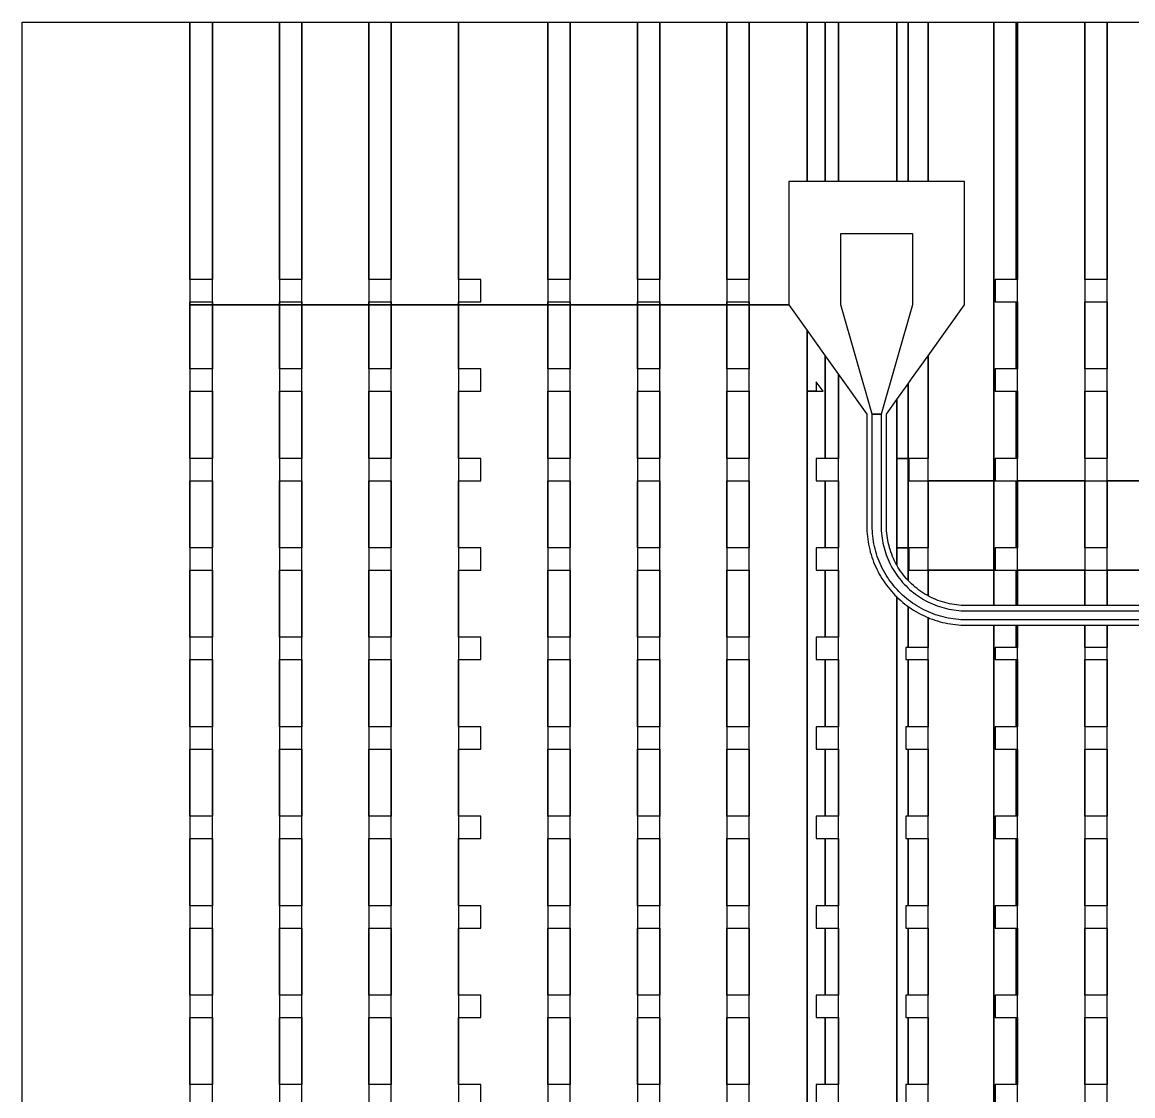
# Model space of a CAD drawing. Extents: x -4500 to 4500, y -3250 to 3250.
# Drawn here: x -4500 to -3259, y 2050 to 3250 of the extents above; entities that cross this region are included whole.
import ezdxf

# ---------------------------------------------------------------- set-up
doc = ezdxf.new("R2010")
doc.units = 0
for name, color, linetype in [('L1D10', 1, 'CONTINUOUS'), ('L1D100', 4, 'CONTINUOUS'), ('L1D11', 2, 'CONTINUOUS')]:
    doc.layers.add(name, color=color, linetype=linetype)

# ---------------------------------------------------------------- blocks, each defined once
blk = doc.blocks.new('TOP_main_1_Cheese_100')
at = {"layer": 'L1D100'}
for points in [[(-4500, -3250), (-4500, 3250), (-4312.5, 3250), (-4312.5, -3250)], [(-4312.5, 2962.5), (-4312.5, 3250), (-4287.5, 3250), (-4287.5, 2962.5)], [(-4287.5, 2934), (-4287.5, 3250), (-4212.5, 3250), (-4212.5, 2934)], [(-4212.5, 2962.5), (-4212.5, 3250), (-4187.5, 3250), (-4187.5, 2962.5)], [(-4187.5, 2934), (-4187.5, 3250), (-4112.5, 3250), (-4112.5, 2934)], [(-4112.5, 2962.5), (-4112.5, 3250), (-4087.5, 3250), (-4087.5, 2962.5)], [(-4087.5, 2934), (-4087.5, 3250), (-4012.5, 3250), (-4012.5, 2934)], [(-4012.5, 2934), (-4012.5, 2937.5), (-3987.5, 2937.5), (-3987.5, 2962.5), (-4012.5, 2962.5), (-4012.5, 3250), (-3912.5, 3250), (-3912.5, 2934)], [(-3912.5, 2962.5), (-3912.5, 3250), (-3887.5, 3250), (-3887.5, 2962.5)], [(-3887.5, 2934), (-3887.5, 3250), (-3812.5, 3250), (-3812.5, 2934)], [(-3812.5, 2962.5), (-3812.5, 3250), (-3787.5, 3250), (-3787.5, 2962.5)], [(-3787.5, 2934), (-3787.5, 3250), (-3712.5, 3250), (-3712.5, 2934)], [(-3712.5, 2962.5), (-3712.5, 3250), (-3687.5, 3250), (-3687.5, 2962.5)], [(-3687.5, 2934), (-3687.5, 3250), (-3622.734, 3250), (-3622.734, 3072), (-3643, 3072), (-3643, 2934)], [(-3622.734, 3072), (-3622.734, 3250), (-3602.44, 3250), (-3602.44, 3072)], [(-3602.44, 3072), (-3602.44, 3250), (-3587.5, 3250), (-3587.5, 3072)], [(-3587.5, 3072), (-3587.5, 3250), (-3522.522, 3250), (-3522.522, 3072)], [(-3522.522, 3072), (-3522.522, 3250), (-3509.807, 3250), (-3509.807, 3072)], [(-3509.807, 3072), (-3509.807, 3250), (-3487.5, 3250), (-3487.5, 3072)], [(-3487.5, 2737.5), (-3487.5, 2877.207), (-3447, 2934), (-3447, 3072), (-3487.5, 3072), (-3487.5, 3250), (-3414, 3250), (-3414, 2737.5)], [(-3414, 2737.5), (-3414, 3250), (-3389, 3250), (-3389, 2962.5), (-3412.5, 2962.5), (-3412.5, 2937.5), (-3389, 2937.5), (-3389, 2862.5), (-3412.5, 2862.5), (-3412.5, 2837.5), (-3389, 2837.5), (-3389, 2762.5), (-3412.5, 2762.5), (-3412.5, 2737.5)], [(-3389, 2962.5), (-3389, 3250), (-3387.5, 3250), (-3387.5, 2962.5)], [(-3387.5, 2737.5), (-3387.5, 3250), (-3312.5, 3250), (-3312.5, 2737.5)], [(-3312.5, 2962.5), (-3312.5, 3250), (-3287.5, 3250), (-3287.5, 2962.5)], [(-3287.5, 2737.5), (-3287.5, 3250), (-3215.413, 3250), (-3215.413, 2737.5)], [(-4312.5, 2934), (-4312.5, 2937.5), (-4287.5, 2937.5), (-4287.5, 2934)], [(-4312.5, 2862.5), (-4312.5, 2934), (-4287.5, 2934), (-4287.5, 2862.5)], [(-4287.5, -3250), (-4287.5, 2934), (-4212.5, 2934), (-4212.5, 98), (-4270, 98), (-4270, -98), (-4212.5, -98), (-4212.5, -3250)], [(-4212.5, 2934), (-4212.5, 2937.5), (-4187.5, 2937.5), (-4187.5, 2934)], [(-4212.5, 2862.5), (-4212.5, 2934), (-4187.5, 2934), (-4187.5, 2862.5)], [(-4112.5, 76.963), (-4142, 98), (-4187.5, 98), (-4187.5, 2934), (-4112.5, 2934)], [(-4112.5, 2934), (-4112.5, 2937.5), (-4087.5, 2937.5), (-4087.5, 2934)], [(-4112.5, 2862.5), (-4112.5, 2934), (-4087.5, 2934), (-4087.5, 2862.5)], [(-4020, 11), (-4057.161, 37.5), (-4087.5, 59.135), (-4087.5, 2934), (-4012.5, 2934), (-4012.5, 11)], [(-3912.5, 2934), (-3912.5, 2937.5), (-3887.5, 2937.5), (-3887.5, 2934)], [(-3912.5, 2862.5), (-3912.5, 2934), (-3887.5, 2934), (-3887.5, 2862.5)], [(-3887.5, 11), (-3887.5, 2934), (-3812.5, 2934), (-3812.5, 11)], [(-3812.5, 2934), (-3812.5, 2937.5), (-3787.5, 2937.5), (-3787.5, 2934)], [(-3812.5, 2862.5), (-3812.5, 2934), (-3787.5, 2934), (-3787.5, 2862.5)], [(-3787.5, 11), (-3787.5, 2934), (-3712.5, 2934), (-3712.5, 11.89), (-3714.263, 11.649), (-3716.937, 11.365), (-3719.617, 11.162), (-3722.302, 11.041), (-3724.99, 11)], [(-3712.5, 2934), (-3712.5, 2937.5), (-3687.5, 2937.5), (-3687.5, 2934)], [(-3712.5, 2862.5), (-3712.5, 2934), (-3687.5, 2934), (-3687.5, 2862.5)], [(-3389, 2862.5), (-3389, 2937.5), (-3387.5, 2937.5), (-3387.5, 2862.5)], [(-3312.5, 2862.5), (-3312.5, 2937.5), (-3287.5, 2937.5), (-3287.5, 2862.5)], [(-3602.44, 2762.5), (-3602.44, 2877.123), (-3587.5, 2856.172), (-3587.5, 2762.5)], [(-3509.807, 2762.5), (-3509.807, 2845.925), (-3506.006, 2851.256), (-3487.5, 2877.207), (-3487.5, 2762.5)], [(-3522.522, 2762.5), (-3522.522, 2828.096), (-3515.816, 2837.5), (-3509.807, 2845.925), (-3509.807, 2762.5)], [(-4312.5, 2762.5), (-4312.5, 2837.5), (-4287.5, 2837.5), (-4287.5, 2762.5)], [(-4212.5, 2762.5), (-4212.5, 2837.5), (-4187.5, 2837.5), (-4187.5, 2762.5)], [(-4112.5, 2762.5), (-4112.5, 2837.5), (-4087.5, 2837.5), (-4087.5, 2762.5)], [(-3912.5, 2762.5), (-3912.5, 2837.5), (-3887.5, 2837.5), (-3887.5, 2762.5)], [(-3812.5, 2762.5), (-3812.5, 2837.5), (-3787.5, 2837.5), (-3787.5, 2762.5)], [(-3712.5, 2762.5), (-3712.5, 2837.5), (-3687.5, 2837.5), (-3687.5, 2762.5)], [(-3389, 2762.5), (-3389, 2837.5), (-3387.5, 2837.5), (-3387.5, 2762.5)], [(-3312.5, 2762.5), (-3312.5, 2837.5), (-3287.5, 2837.5), (-3287.5, 2762.5)], [(-3522.522, 2643.273), (-3523.807, 2645.634), (-3525.02, 2648.033), (-3526.16, 2650.467), (-3527.226, 2652.935), (-3528.217, 2655.434), (-3529.132, 2657.961), (-3529.971, 2660.515), (-3530.556, 2662.5), (-3530.731, 2663.093), (-3531.414, 2665.693), (-3532.018, 2668.313), (-3532.542, 2670.949), (-3532.987, 2673.6), (-3533.351, 2676.263), (-3533.635, 2678.937), (-3533.838, 2681.617), (-3533.959, 2684.302), (-3534, 2686.99), (-3534, 2812), (-3522.522, 2828.096)], [(-3522.522, 2662.5), (-3522.522, 2762.5), (-3509.807, 2762.5), (-3509.807, 2662.5)], [(-3509.807, 2662.5), (-3509.807, 2762.5), (-3509, 2762.5), (-3509, 2737.5), (-3487.5, 2737.5), (-3487.5, 2662.5)], [(-4312.5, 2662.5), (-4312.5, 2737.5), (-4287.5, 2737.5), (-4287.5, 2662.5)], [(-4212.5, 2662.5), (-4212.5, 2737.5), (-4187.5, 2737.5), (-4187.5, 2662.5)], [(-4112.5, 2662.5), (-4112.5, 2737.5), (-4087.5, 2737.5), (-4087.5, 2662.5)], [(-3912.5, 2662.5), (-3912.5, 2737.5), (-3887.5, 2737.5), (-3887.5, 2662.5)], [(-3812.5, 2662.5), (-3812.5, 2737.5), (-3787.5, 2737.5), (-3787.5, 2662.5)], [(-3712.5, 2662.5), (-3712.5, 2737.5), (-3687.5, 2737.5), (-3687.5, 2662.5)], [(-3602.44, 2662.5), (-3602.44, 2737.5), (-3587.5, 2737.5), (-3587.5, 2662.5)], [(-3487.5, 2637.5), (-3487.5, 2737.5), (-3414, 2737.5), (-3414, 2637.5)], [(-3414, 2637.5), (-3414, 2737.5), (-3389, 2737.5), (-3389, 2662.5), (-3412.5, 2662.5), (-3412.5, 2637.5)], [(-3389, 2662.5), (-3389, 2737.5), (-3387.5, 2737.5), (-3387.5, 2662.5)], [(-3387.5, 2637.5), (-3387.5, 2737.5), (-3312.5, 2737.5), (-3312.5, 2637.5)], [(-3312.5, 2662.5), (-3312.5, 2737.5), (-3287.5, 2737.5), (-3287.5, 2662.5)], [(-3287.5, 2637.5), (-3287.5, 2737.5), (-3215.413, 2737.5), (-3215.413, 2637.5)], [(-3509.807, 2625.994), (-3511.62, 2627.979), (-3513.372, 2630.017), (-3515.061, 2632.108), (-3516.687, 2634.249), (-3518.247, 2636.438), (-3519.741, 2638.673), (-3521.166, 2640.952), (-3522.522, 2643.273), (-3522.522, 2662.5), (-3509.807, 2662.5)], [(-3487.5, 2608.811), (-3488.727, 2609.478), (-3491.048, 2610.834), (-3493.327, 2612.259), (-3495.562, 2613.753), (-3497.751, 2615.313), (-3499.892, 2616.939), (-3501.983, 2618.628), (-3504.021, 2620.38), (-3506.006, 2622.193), (-3507.935, 2624.065), (-3509.807, 2625.994), (-3509.807, 2662.5), (-3509, 2662.5), (-3509, 2637.5), (-3487.5, 2637.5)], [(-4312.5, 2562.5), (-4312.5, 2637.5), (-4287.5, 2637.5), (-4287.5, 2562.5)], [(-4212.5, 2562.5), (-4212.5, 2637.5), (-4187.5, 2637.5), (-4187.5, 2562.5)], [(-4112.5, 2562.5), (-4112.5, 2637.5), (-4087.5, 2637.5), (-4087.5, 2562.5)], [(-3912.5, 2562.5), (-3912.5, 2637.5), (-3887.5, 2637.5), (-3887.5, 2562.5)], [(-3812.5, 2562.5), (-3812.5, 2637.5), (-3787.5, 2637.5), (-3787.5, 2562.5)], [(-3712.5, 2562.5), (-3712.5, 2637.5), (-3687.5, 2637.5), (-3687.5, 2562.5)], [(-3602.44, 2562.5), (-3602.44, 2637.5), (-3587.5, 2637.5), (-3587.5, 2562.5)], [(-3445.01, 2598), (-3447.698, 2598.041), (-3450.383, 2598.162), (-3453.063, 2598.365), (-3455.737, 2598.649), (-3458.4, 2599.013), (-3461.051, 2599.458), (-3463.687, 2599.982), (-3466.307, 2600.586), (-3468.907, 2601.269), (-3471.485, 2602.029), (-3474.039, 2602.868), (-3476.566, 2603.783), (-3479.065, 2604.774), (-3481.533, 2605.84), (-3483.967, 2606.98), (-3486.366, 2608.193), (-3487.5, 2608.811), (-3487.5, 2637.5), (-3414, 2637.5), (-3414, 2598)], [(-3414, 2598), (-3414, 2637.5), (-3389, 2637.5), (-3389, 2598)], [(-3389, 2598), (-3389, 2637.5), (-3387.5, 2637.5), (-3387.5, 2598)], [(-3387.5, 2598), (-3387.5, 2637.5), (-3312.5, 2637.5), (-3312.5, 2598)], [(-3312.5, 2598), (-3312.5, 2637.5), (-3287.5, 2637.5), (-3287.5, 2598)], [(-3287.5, 2598), (-3287.5, 2637.5), (-3215.413, 2637.5), (-3215.413, 2598)], [(-3509.807, 2551), (-3509.807, 2596.89), (-3508.806, 2596.167), (-3506.365, 2594.5), (-3506.006, 2594.269), (-3503.881, 2592.9), (-3501.356, 2591.366), (-3498.79, 2589.9), (-3496.187, 2588.503), (-3493.547, 2587.175), (-3490.872, 2585.919), (-3488.166, 2584.734), (-3487.5, 2584.463), (-3487.5, 2551)], [(-3389, 2551), (-3389, 2576), (-3387.5, 2576), (-3387.5, 2551)], [(-3312.5, 2551), (-3312.5, 2576), (-3287.5, 2576), (-3287.5, 2551)], [(-4312.5, 2462.5), (-4312.5, 2537.5), (-4287.5, 2537.5), (-4287.5, 2462.5)], [(-4212.5, 2462.5), (-4212.5, 2537.5), (-4187.5, 2537.5), (-4187.5, 2462.5)], [(-4112.5, 2462.5), (-4112.5, 2537.5), (-4087.5, 2537.5), (-4087.5, 2462.5)], [(-3912.5, 2462.5), (-3912.5, 2537.5), (-3887.5, 2537.5), (-3887.5, 2462.5)], [(-3812.5, 2462.5), (-3812.5, 2537.5), (-3787.5, 2537.5), (-3787.5, 2462.5)], [(-3712.5, 2462.5), (-3712.5, 2537.5), (-3687.5, 2537.5), (-3687.5, 2462.5)], [(-3602.44, 2462.5), (-3602.44, 2537.5), (-3587.5, 2537.5), (-3587.5, 2462.5)], [(-3509.807, 2462.5), (-3509.807, 2537.5), (-3487.5, 2537.5), (-3487.5, 2462.5)], [(-3389, 2462.5), (-3389, 2537.5), (-3387.5, 2537.5), (-3387.5, 2462.5)], [(-3312.5, 2462.5), (-3312.5, 2537.5), (-3287.5, 2537.5), (-3287.5, 2462.5)], [(-4312.5, 2362.5), (-4312.5, 2437.5), (-4287.5, 2437.5), (-4287.5, 2362.5)], [(-4212.5, 2362.5), (-4212.5, 2437.5), (-4187.5, 2437.5), (-4187.5, 2362.5)], [(-4112.5, 2362.5), (-4112.5, 2437.5), (-4087.5, 2437.5), (-4087.5, 2362.5)], [(-3912.5, 2362.5), (-3912.5, 2437.5), (-3887.5, 2437.5), (-3887.5, 2362.5)], [(-3812.5, 2362.5), (-3812.5, 2437.5), (-3787.5, 2437.5), (-3787.5, 2362.5)], [(-3712.5, 2362.5), (-3712.5, 2437.5), (-3687.5, 2437.5), (-3687.5, 2362.5)], [(-3602.44, 2362.5), (-3602.44, 2437.5), (-3587.5, 2437.5), (-3587.5, 2362.5)], [(-3509.807, 2362.5), (-3509.807, 2437.5), (-3487.5, 2437.5), (-3487.5, 2362.5)], [(-3389, 2362.5), (-3389, 2437.5), (-3387.5, 2437.5), (-3387.5, 2362.5)], [(-3312.5, 2362.5), (-3312.5, 2437.5), (-3287.5, 2437.5), (-3287.5, 2362.5)], [(-4312.5, 2262.5), (-4312.5, 2337.5), (-4287.5, 2337.5), (-4287.5, 2262.5)], [(-4212.5, 2262.5), (-4212.5, 2337.5), (-4187.5, 2337.5), (-4187.5, 2262.5)], [(-4112.5, 2262.5), (-4112.5, 2337.5), (-4087.5, 2337.5), (-4087.5, 2262.5)], [(-3912.5, 2262.5), (-3912.5, 2337.5), (-3887.5, 2337.5), (-3887.5, 2262.5)], [(-3812.5, 2262.5), (-3812.5, 2337.5), (-3787.5, 2337.5), (-3787.5, 2262.5)], [(-3712.5, 2262.5), (-3712.5, 2337.5), (-3687.5, 2337.5), (-3687.5, 2262.5)], [(-3602.44, 2262.5), (-3602.44, 2337.5), (-3587.5, 2337.5), (-3587.5, 2262.5)], [(-3509.807, 2262.5), (-3509.807, 2337.5), (-3487.5, 2337.5), (-3487.5, 2262.5)], [(-3389, 2262.5), (-3389, 2337.5), (-3387.5, 2337.5), (-3387.5, 2262.5)], [(-3312.5, 2262.5), (-3312.5, 2337.5), (-3287.5, 2337.5), (-3287.5, 2262.5)], [(-4312.5, 2162.5), (-4312.5, 2237.5), (-4287.5, 2237.5), (-4287.5, 2162.5)], [(-4212.5, 2162.5), (-4212.5, 2237.5), (-4187.5, 2237.5), (-4187.5, 2162.5)], [(-4112.5, 2162.5), (-4112.5, 2237.5), (-4087.5, 2237.5), (-4087.5, 2162.5)], [(-3912.5, 2162.5), (-3912.5, 2237.5), (-3887.5, 2237.5), (-3887.5, 2162.5)], [(-3812.5, 2162.5), (-3812.5, 2237.5), (-3787.5, 2237.5), (-3787.5, 2162.5)], [(-3712.5, 2162.5), (-3712.5, 2237.5), (-3687.5, 2237.5), (-3687.5, 2162.5)], [(-3602.44, 2162.5), (-3602.44, 2237.5), (-3587.5, 2237.5), (-3587.5, 2162.5)], [(-3509.807, 2162.5), (-3509.807, 2237.5), (-3487.5, 2237.5), (-3487.5, 2162.5)], [(-3389, 2162.5), (-3389, 2237.5), (-3387.5, 2237.5), (-3387.5, 2162.5)], [(-3312.5, 2162.5), (-3312.5, 2237.5), (-3287.5, 2237.5), (-3287.5, 2162.5)], [(-4312.5, 2062.5), (-4312.5, 2137.5), (-4287.5, 2137.5), (-4287.5, 2062.5)], [(-4212.5, 2062.5), (-4212.5, 2137.5), (-4187.5, 2137.5), (-4187.5, 2062.5)], [(-4112.5, 2062.5), (-4112.5, 2137.5), (-4087.5, 2137.5), (-4087.5, 2062.5)], [(-3912.5, 2062.5), (-3912.5, 2137.5), (-3887.5, 2137.5), (-3887.5, 2062.5)], [(-3812.5, 2062.5), (-3812.5, 2137.5), (-3787.5, 2137.5), (-3787.5, 2062.5)], [(-3712.5, 2062.5), (-3712.5, 2137.5), (-3687.5, 2137.5), (-3687.5, 2062.5)], [(-3602.44, 2062.5), (-3602.44, 2137.5), (-3587.5, 2137.5), (-3587.5, 2062.5)], [(-3509.807, 2062.5), (-3509.807, 2137.5), (-3487.5, 2137.5), (-3487.5, 2062.5)], [(-3389, 2062.5), (-3389, 2137.5), (-3387.5, 2137.5), (-3387.5, 2062.5)], [(-3312.5, 2062.5), (-3312.5, 2137.5), (-3287.5, 2137.5), (-3287.5, 2062.5)]]:
    blk.add_lwpolyline(points, close=True, dxfattribs=at)
for points in [[(-3987.5, 2037.5), (-3987.5, 2062.5), (-4012.5, 2062.5), (-4012.5, 2137.5), (-3987.5, 2137.5), (-3987.5, 2162.5), (-4012.5, 2162.5), (-4012.5, 2237.5), (-3987.5, 2237.5), (-3987.5, 2262.5), (-4012.5, 2262.5), (-4012.5, 2337.5), (-3987.5, 2337.5), (-3987.5, 2362.5), (-4012.5, 2362.5), (-4012.5, 2437.5), (-3987.5, 2437.5), (-3987.5, 2462.5), (-4012.5, 2462.5), (-4012.5, 2537.5), (-3987.5, 2537.5), (-3987.5, 2562.5), (-4012.5, 2562.5), (-4012.5, 2637.5), (-3987.5, 2637.5), (-3987.5, 2662.5), (-4012.5, 2662.5), (-4012.5, 2737.5), (-3987.5, 2737.5), (-3987.5, 2762.5), (-4012.5, 2762.5), (-4012.5, 2837.5), (-3987.5, 2837.5), (-3987.5, 2862.5), (-4012.5, 2862.5), (-4012.5, 2934), (-3912.5, 2934), (-3912.5, 11)], [(-3687.5, 19.293), (-3687.5, 2934), (-3643, 2934), (-3622.734, 2905.58), (-3622.734, 1933.734)], [(-3622.734, 1933.734), (-3622.734, 2837.5), (-3612.5, 2837.5), (-3604.89, 2837.5), (-3612.5, 2848.171), (-3612.5, 2837.5), (-3622.734, 2837.5), (-3622.734, 2905.58), (-3602.44, 2877.123), (-3602.44, 2762.5), (-3612.5, 2762.5), (-3612.5, 2737.5), (-3602.44, 2737.5), (-3602.44, 2662.5), (-3612.5, 2662.5), (-3612.5, 2637.5), (-3602.44, 2637.5), (-3602.44, 2562.5), (-3612.5, 2562.5), (-3612.5, 2537.5), (-3602.44, 2537.5), (-3602.44, 2462.5), (-3612.5, 2462.5), (-3612.5, 2437.5), (-3602.44, 2437.5), (-3602.44, 2362.5), (-3612.5, 2362.5), (-3612.5, 2337.5), (-3602.44, 2337.5), (-3602.44, 2262.5), (-3612.5, 2262.5), (-3612.5, 2237.5), (-3602.44, 2237.5), (-3602.44, 2162.5), (-3612.5, 2162.5), (-3612.5, 2137.5), (-3602.44, 2137.5), (-3602.44, 2062.5), (-3612.5, 2062.5), (-3612.5, 2037.5)], [(-3587.5, 1972.849), (-3587.5, 2856.172), (-3586.365, 2854.581), (-3556, 2812), (-3556, 2686.99), (-3555.961, 2684.035), (-3555.843, 2681.083), (-3555.646, 2678.135), (-3555.371, 2675.192), (-3555.018, 2672.259), (-3554.587, 2669.336), (-3554.078, 2666.425), (-3553.492, 2663.529), (-3552.829, 2660.649), (-3552.09, 2657.788), (-3551.274, 2654.948), (-3550.384, 2652.131), (-3549.418, 2649.338), (-3548.379, 2646.572), (-3547.266, 2643.834), (-3546.081, 2641.128), (-3544.825, 2638.453), (-3543.497, 2635.813), (-3542.1, 2633.21), (-3540.634, 2630.644), (-3539.1, 2628.119), (-3537.5, 2625.635), (-3535.833, 2623.194), (-3534.103, 2620.799), (-3532.309, 2618.451), (-3530.454, 2616.151), (-3528.538, 2613.902), (-3526.563, 2611.704), (-3524.53, 2609.56), (-3522.522, 2607.552), (-3522.522, 1992.091)], [(-3522.522, 1992.091), (-3522.522, 2607.552), (-3522.44, 2607.47), (-3520.296, 2605.437), (-3518.098, 2603.462), (-3515.849, 2601.546), (-3513.549, 2599.691), (-3511.201, 2597.897), (-3509.807, 2596.89), (-3509.807, 2551), (-3512.5, 2551), (-3512.5, 2537.5), (-3509.807, 2537.5), (-3509.807, 2462.5), (-3512.5, 2462.5), (-3512.5, 2437.5), (-3509.807, 2437.5), (-3509.807, 2362.5), (-3512.5, 2362.5), (-3512.5, 2337.5), (-3509.807, 2337.5), (-3509.807, 2262.5), (-3512.5, 2262.5), (-3512.5, 2237.5), (-3509.807, 2237.5), (-3509.807, 2162.5), (-3512.5, 2162.5), (-3512.5, 2137.5), (-3509.807, 2137.5), (-3509.807, 2062.5), (-3512.5, 2062.5), (-3512.5, 2037.5)], [(-3487.5, 1985.598), (-3487.5, 2584.463), (-3485.428, 2583.621), (-3482.662, 2582.582), (-3479.869, 2581.616), (-3477.052, 2580.726), (-3474.212, 2579.91), (-3471.351, 2579.171), (-3468.471, 2578.508), (-3465.575, 2577.922), (-3462.664, 2577.413), (-3459.741, 2576.982), (-3456.808, 2576.629), (-3453.865, 2576.354), (-3450.917, 2576.157), (-3447.965, 2576.039), (-3445.01, 2576), (-3414, 2576), (-3414, 1881.134)], [(-3414, -1653.134), (-3414, 2576), (-3389, 2576), (-3389, 2551), (-3412.5, 2551), (-3412.5, 2537.5), (-3389, 2537.5), (-3389, 2462.5), (-3412.5, 2462.5), (-3412.5, 2437.5), (-3389, 2437.5), (-3389, 2362.5), (-3412.5, 2362.5), (-3412.5, 2337.5), (-3389, 2337.5), (-3389, 2262.5), (-3412.5, 2262.5), (-3412.5, 2237.5), (-3389, 2237.5), (-3389, 2162.5), (-3412.5, 2162.5), (-3412.5, 2137.5), (-3389, 2137.5), (-3389, 2062.5), (-3412.5, 2062.5), (-3412.5, 2037.5)], [(-3387.5, -1716.482), (-3387.5, 2576), (-3312.5, 2576), (-3312.5, -1741.234)], [(-3287.5, -1733.831), (-3287.5, 2576), (-3215.413, 2576)]]:
    blk.add_lwpolyline(points, dxfattribs=at)
blk = doc.blocks.new('TOP_main_1')
at = {"layer": 'L1D10'}
blk.add_lwpolyline([(-3550, 2812), (-3585, 2934), (-3585, 3014), (-3505, 3014), (-3505, 2934), (-3540, 2812), (-3540, 2812), (-3540, 2812), (-3550, 2812)], close=True, dxfattribs=at)
at = {"layer": 'L1D11'}
blk.add_lwpolyline([(-2099.99, 2582), (-3445.01, 2582), (-3447.903, 2582.04), (-3450.794, 2582.159), (-3453.68, 2582.359), (-3456.56, 2582.637), (-3459.431, 2582.995), (-3462.291, 2583.432), (-3465.138, 2583.947), (-3467.969, 2584.541), (-3470.784, 2585.213), (-3473.578, 2585.961), (-3476.351, 2586.787), (-3479.1, 2587.689), (-3481.823, 2588.666), (-3484.519, 2589.717), (-3487.184, 2590.843), (-3489.817, 2592.042), (-3492.416, 2593.312), (-3494.98, 2594.654), (-3497.505, 2596.066), (-3499.99, 2597.547), (-3502.434, 2599.096), (-3504.834, 2600.712), (-3507.189, 2602.393), (-3509.496, 2604.138), (-3511.755, 2605.946), (-3513.962, 2607.816), (-3516.118, 2609.746), (-3518.219, 2611.735), (-3520.265, 2613.781), (-3522.254, 2615.882), (-3524.184, 2618.038), (-3526.054, 2620.245), (-3527.862, 2622.504), (-3529.607, 2624.811), (-3531.288, 2627.166), (-3532.904, 2629.566), (-3534.453, 2632.01), (-3535.934, 2634.495), (-3537.346, 2637.02), (-3538.688, 2639.584), (-3539.958, 2642.183), (-3541.157, 2644.816), (-3542.283, 2647.481), (-3543.334, 2650.177), (-3544.311, 2652.9), (-3545.213, 2655.649), (-3546.039, 2658.422), (-3546.787, 2661.216), (-3547.459, 2664.031), (-3548.053, 2666.862), (-3548.568, 2669.709), (-3549.005, 2672.569), (-3549.363, 2675.44), (-3549.641, 2678.32), (-3549.841, 2681.206), (-3549.96, 2684.097), (-3550, 2686.99), (-3550, 2812), (-3540, 2812), (-3540, 2686.99), (-3539.96, 2684.227), (-3539.839, 2681.467), (-3539.639, 2678.711), (-3539.358, 2675.962), (-3538.997, 2673.223), (-3538.557, 2670.495), (-3538.038, 2667.781), (-3537.44, 2665.084), (-3536.763, 2662.405), (-3536.009, 2659.747), (-3535.179, 2657.111), (-3534.271, 2654.502), (-3533.289, 2651.919), (-3532.231, 2649.366), (-3531.1, 2646.845), (-3529.896, 2644.359), (-3528.62, 2641.908), (-3527.274, 2639.495), (-3525.858, 2637.122), (-3524.373, 2634.792), (-3522.821, 2632.506), (-3521.204, 2630.266), (-3519.522, 2628.074), (-3517.777, 2625.932), (-3515.97, 2623.841), (-3514.103, 2621.804), (-3512.178, 2619.822), (-3510.196, 2617.897), (-3508.159, 2616.03), (-3506.068, 2614.223), (-3503.926, 2612.478), (-3501.734, 2610.796), (-3499.494, 2609.179), (-3497.208, 2607.627), (-3494.878, 2606.142), (-3492.505, 2604.726), (-3490.092, 2603.38), (-3487.641, 2602.104), (-3485.155, 2600.9), (-3482.634, 2599.769), (-3480.081, 2598.711), (-3477.498, 2597.729), (-3474.889, 2596.821), (-3472.253, 2595.991), (-3469.595, 2595.237), (-3466.916, 2594.56), (-3464.219, 2593.962), (-3461.505, 2593.443), (-3458.777, 2593.003), (-3456.038, 2592.642), (-3453.289, 2592.361), (-3450.533, 2592.161), (-3447.773, 2592.04), (-3445.01, 2592), (-2099.99, 2592)], dxfattribs=at)
blk.add_blockref('TOP_main_1_Cheese_100', (0, 0))
blk = doc.blocks.new('TOP_main')
blk.add_blockref('TOP_main_1', (0, 0))

msp = doc.modelspace()

# ---------------------------------------------------------------- block references
msp.add_blockref('TOP_main', (0, 0))

doc.saveas('drawing.dxf')
